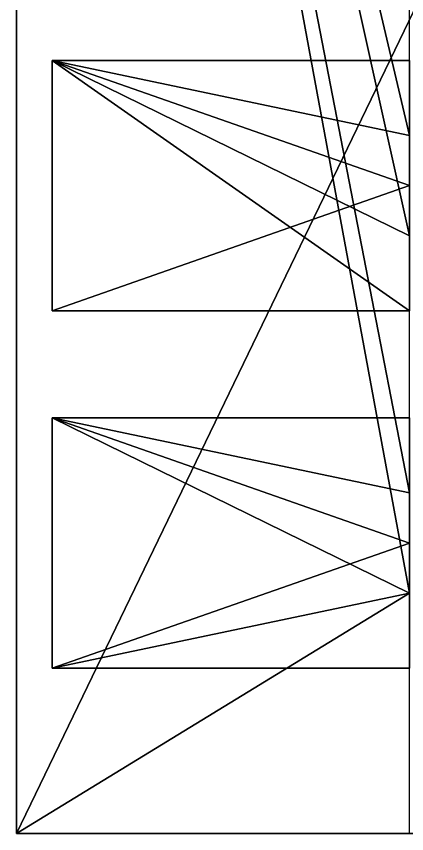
# Model space of a CAD drawing. Extents: x -32 to 32, y 0 to 66.2.
# Drawn here: x -32 to -21.08, y 0 to 22.86 of the extents above; entities that cross this region are included whole.
import ezdxf

# ---------------------------------------------------------------- set-up
doc = ezdxf.new("R2010")
doc.units = 0
doc.header["$MEASUREMENT"] = 0
doc.layers.add('STL2DXF', color=7, linetype='Continuous')

msp = doc.modelspace()

# ---------------------------------------------------------------- linework, layer by layer
at = {"layer": 'STL2DXF'}
for points in [[(-32, 0, 1), (0, 66.25, 1), (0, 0, 1)], [(0, 66.25, 1), (-32, 0, 1), (-32, 66.25, 1)], [(-32, 0, 10.125), (-21, 6.722, 10.125), (-32, 66.25, 10.125)], [(-32, 66.25, 10.125), (-21, 6.722, 10.125), (-21, 9.528, 10.125)], [(-32, 66.25, 10.125), (-21, 9.528, 10.125), (-21, 16.722, 10.125)], [(-32, 66.25, 10.125), (-21, 16.722, 10.125), (-21, 19.528, 10.125)], [(-32, 66.25, 10.125), (-21, 19.528, 10.125), (-21, 26.722, 10.125)], [(-32, 0, 1), (-32, 66.25, 10.125), (-32, 66.25, 1)], [(-32, 66.25, 10.125), (-32, 0, 1), (-32, 0, 10.125)], [(-31, 14.625, 12.125), (-31, 21.625, 10.125), (-31, 14.625, 10.125)], [(-31, 21.625, 10.125), (-31, 14.625, 12.125), (-31, 21.625, 12.125)], [(-21, 21.625, 10.125), (-31, 21.625, 12.125), (-21, 21.625, 12.125)], [(-31, 21.625, 12.125), (-21, 21.625, 10.125), (-31, 21.625, 10.125)], [(-31, 21.625, 10.125), (-21, 14.625, 10.125), (-31, 14.625, 10.125)], [(-21, 14.625, 10.125), (-31, 21.625, 10.125), (-21, 16.722, 10.125)], [(-21, 16.722, 10.125), (-31, 21.625, 10.125), (-21, 19.528, 10.125)], [(-21, 19.528, 10.125), (-31, 21.625, 10.125), (-21, 21.625, 10.125)], [(-31, 14.625, 12.125), (-21, 18.125, 12.125), (-31, 21.625, 12.125)], [(-31, 21.625, 12.125), (-21, 18.125, 12.125), (-21, 21.625, 12.125)], [(-21, 18.125, 12.125), (-31, 14.625, 12.125), (-21, 14.625, 12.125)], [(-31, 14.625, 12.125), (-21, 14.625, 10.125), (-21, 14.625, 12.125)], [(-21, 14.625, 10.125), (-31, 14.625, 12.125), (-31, 14.625, 10.125)], [(-31, 4.625, 12.125), (-31, 11.625, 10.125), (-31, 4.625, 10.125)], [(-31, 11.625, 10.125), (-31, 4.625, 12.125), (-31, 11.625, 12.125)], [(-21, 11.625, 10.125), (-31, 11.625, 12.125), (-21, 11.625, 12.125)], [(-31, 11.625, 12.125), (-21, 11.625, 10.125), (-31, 11.625, 10.125)], [(-21, 6.722, 10.125), (-31, 4.625, 10.125), (-31, 11.625, 10.125)], [(-21, 6.722, 10.125), (-31, 11.625, 10.125), (-21, 9.528, 10.125)], [(-21, 9.528, 10.125), (-31, 11.625, 10.125), (-21, 11.625, 10.125)], [(-31, 4.625, 12.125), (-21, 8.125, 12.125), (-31, 11.625, 12.125)], [(-31, 11.625, 12.125), (-21, 8.125, 12.125), (-21, 11.625, 12.125)], [(-21, 8.125, 12.125), (-31, 4.625, 12.125), (-21, 4.625, 12.125)], [(-21, 6.722, 10.125), (-32, 0, 10.125), (-21, 0, 10.125)], [(-31, 4.625, 10.125), (-21, 6.722, 10.125), (-21, 4.625, 10.125)], [(-31, 4.625, 12.125), (-21, 4.625, 10.125), (-21, 4.625, 12.125)], [(-21, 4.625, 10.125), (-31, 4.625, 12.125), (-31, 4.625, 10.125)], [(0, 0, 1), (-21, 0, 10.125), (-32, 0, 1)], [(-32, 0, 1), (-21, 0, 10.125), (-32, 0, 10.125)]]:
    msp.add_3dface(points, dxfattribs=at)

doc.saveas('drawing.dxf')
